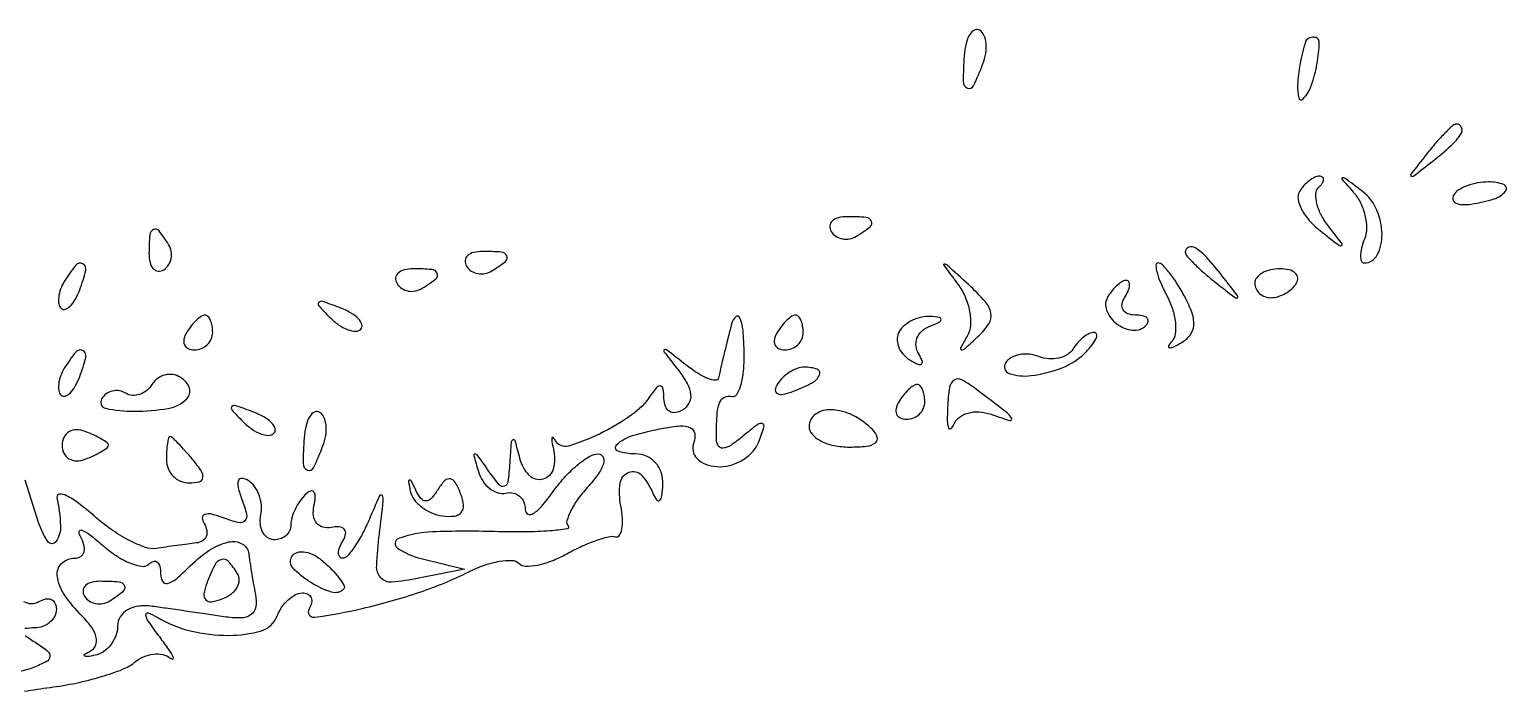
# Model space of a CAD drawing. Extents: x 153 to 7594, y 148 to 3762.
# Drawn here: x 4267.5 to 4352.5, y 2388.3 to 2426.4 of the extents above; entities that cross this region are included whole.
import ezdxf

# ---------------------------------------------------------------- set-up
doc = ezdxf.new("R2010")
doc.units = 0

msp = doc.modelspace()

# ---------------------------------------------------------------- linework, layer by layer
for points in [[(4321.269735, 2424.930722, 0.01644), (4321.207033, 2423.449592, 0.30258), (4321.451701, 2423.07469, 0.402215), (4321.807591, 2423.208603, 0.01992), (4322.349337, 2424.467975, 0.05214), (4322.509264, 2425.063819, 0.063531), (4322.527236, 2425.640664, 0.075558), (4322.408436, 2426.11266, 0.156206), (4322.163912, 2426.398697, 0.259868), (4321.868239, 2426.412037, 0.140997), (4321.592392, 2426.158362, 0.079088), (4321.379055, 2425.638259, 0.039075)], [(4340.923489, 2425.75, 0.027547), (4340.606136, 2424.463842, 0.035196), (4340.464332, 2423.251818, 0.065115), (4340.526836, 2422.50893, 0.5934), (4340.770646, 2422.437313, 0.113475), (4341.253576, 2423.208601, 0.038882), (4341.589177, 2424.492318, 0.037687), (4341.712603, 2425.690578, 0.422234), (4341.411516, 2426, 0.056877), (4341.248454, 2425.981391, 0.061615), (4341.098408, 2425.926562, 0.069595), (4340.983217, 2425.845645, 0.131363)], [(4347.872445, 2419.25, 0.001576), (4346.99236, 2418.120493, 0.377591), (4347, 2418, 0.377591), (4347.120493, 2417.99236, 0.001576), (4348.25, 2418.872445, 0.017685), (4349.306759, 2419.76332, 0.065617), (4349.869516, 2420.426111, 0.241985), (4349.90695, 2420.806605, 0.307699), (4349.622445, 2421, 0.184603), (4349.410139, 2420.91885, 0.013803), (4348.952641, 2420.485938, 0.017649), (4348.425681, 2419.920402, 0.012436)], [(4340.570027, 2417.113307, 0.187169), (4340.4884, 2416.673521, 0.075215), (4340.693826, 2416.086608, 0.060274), (4341.13587, 2415.450401, 0.044598), (4341.76101, 2414.863307, 0.001748), (4342.85039, 2414.015406, 0.27909), (4342.99711, 2413.998672, 0.480912), (4343.022903, 2414.102491, 0.002309), (4342.258676, 2415.092009, -0.04346), (4341.832052, 2415.749775, -0.05878), (4341.575276, 2416.409651, -0.073134), (4341.514337, 2416.973454, -0.188967), (4341.675343, 2417.342009, 0.04506), (4341.886493, 2417.59508, 0.133007), (4341.961551, 2417.806715, 0.259352), (4341.898657, 2417.943435, 0.159357), (4341.725684, 2418, 0.114559), (4341.453478, 2417.936804, 0.049594), (4341.135554, 2417.739534, 0.045544), (4340.82467, 2417.452526, 0.045209)], [(4343.671855, 2417.079917, -0.066708), (4344.080679, 2416.471218, -0.056201), (4344.34413, 2415.740275, -0.058457), (4344.430659, 2415.00325, -0.091881), (4344.314866, 2414.378145, 0.030205), (4344.147874, 2413.849588, 0.056234), (4344.088245, 2413.40483, 0.090117), (4344.136083, 2413.106166, 0.318186), (4344.286022, 2413, 0.28006), (4345.049417, 2413.463984, 0.126076), (4345.32452, 2414.651153, 0.09658), (4345.009989, 2416.086786, 0.129827), (4344.190559, 2417.128659, 0.001896), (4343.210529, 2417.861907, 0.185134), (4343.046016, 2417.907868, 0.609136), (4343.01528, 2417.831552, 0.003329)], [(4349.451248, 2416.921118, 0.194189), (4349.406225, 2416.658783, 0.222773), (4349.559348, 2416.458202, 0.113125), (4349.931536, 2416.361144, 0.043912), (4350.466293, 2416.392174, 0.037872), (4351.77587, 2416.686995, 0.154556), (4352.439036, 2417.144428, 0.511549), (4352.329773, 2417.516813, 0.08513), (4351.456011, 2417.666667, 0.044077), (4350.83121, 2417.611481, 0.044992), (4350.230217, 2417.447662, 0.049095), (4349.737755, 2417.207249, 0.116766)], [(4313.613087, 2414.817021, 0.108766), (4313.88478, 2414.536973, 0.099739), (4314.257398, 2414.385962, 0.095385), (4314.673795, 2414.387618, 0.090093), (4315.069098, 2414.542705, 0.02679), (4315.852054, 2415.086603, 0.350126), (4315.929499, 2415.40792, 0.269722), (4315.618676, 2415.623697, 0.019984), (4314.543989, 2415.666667, 0.059057), (4314.024148, 2415.605052, 0.126631), (4313.669932, 2415.417083, 0.191218), (4313.534562, 2415.139071, 0.158515)], [(4274.333333, 2413.543989, 0.059057), (4274.394948, 2413.024148, 0.126631), (4274.582917, 2412.669932, 0.191218), (4274.860929, 2412.534562, 0.158515), (4275.182979, 2412.613087, 0.108766), (4275.463027, 2412.88478, 0.099739), (4275.614038, 2413.257398, 0.095385), (4275.612382, 2413.673795, 0.090093), (4275.457295, 2414.069098, 0.02679), (4274.913397, 2414.852054, 0.350126), (4274.59208, 2414.929499, 0.269722), (4274.376303, 2414.618676, 0.019984)], [(4292.613087, 2412.817021, 0.108766), (4292.88478, 2412.536973, 0.099739), (4293.257398, 2412.385962, 0.095385), (4293.673795, 2412.387618, 0.090093), (4294.069098, 2412.542705, 0.02679), (4294.852054, 2413.086603, 0.350126), (4294.929499, 2413.40792, 0.269722), (4294.618676, 2413.623697, 0.019984), (4293.543989, 2413.666667, 0.059057), (4293.024148, 2413.605052, 0.126631), (4292.669932, 2413.417083, 0.191218), (4292.534562, 2413.139071, 0.158515)], [(4334, 2413.622445, 0.184603), (4334.08115, 2413.410139, 0.013803), (4334.514063, 2412.952641, 0.017649), (4335.079598, 2412.425681, 0.012436), (4335.75, 2411.872445, 0.001576), (4336.879507, 2410.99236, 0.377591), (4337, 2411, 0.377591), (4337.00764, 2411.120493, 0.001576), (4336.127555, 2412.25, 0.017685), (4335.23668, 2413.306759, 0.065617), (4334.573889, 2413.869516, 0.241985), (4334.193395, 2413.90695, 0.307699)], [(4269.458881, 2411.933469, 0.049364), (4269.242038, 2411.490157, 0.059701), (4269.133355, 2411.040231, 0.070517), (4269.142323, 2410.651151, 0.156651), (4269.276326, 2410.390341, 0.281567), (4269.50546, 2410.335123, 0.118528), (4269.786868, 2410.507038, 0.069269), (4270.083816, 2410.899181, 0.035865), (4270.345077, 2411.456872, 0.029555), (4270.696703, 2412.564815, 0.344086), (4270.525317, 2412.954259, 0.36195), (4270.120758, 2412.871774, 0.030391)], [(4288.613087, 2411.817021, 0.108766), (4288.88478, 2411.536973, 0.099739), (4289.257398, 2411.385962, 0.095385), (4289.673795, 2411.387618, 0.090093), (4290.069098, 2411.542705, 0.02679), (4290.852054, 2412.086603, 0.350126), (4290.929499, 2412.40792, 0.269722), (4290.618676, 2412.623697, 0.019984), (4289.543989, 2412.666667, 0.059057), (4289.024148, 2412.605052, 0.126631), (4288.669932, 2412.417083, 0.191218), (4288.534562, 2412.139071, 0.158515)], [(4320.890858, 2411.793805, -0.058756), (4321.326312, 2411.045041, -0.057195), (4321.580533, 2410.208749, -0.062168), (4321.625587, 2409.414556, -0.112428), (4321.439386, 2408.793805, 0.008339), (4321.063785, 2408.104077, 0.544296), (4321.119777, 2408.005125, 0.20025), (4321.309417, 2408.071421, 0.004199), (4322.060438, 2408.757143, 0.060037), (4322.681144, 2409.490359, 0.193202), (4322.806282, 2410.104979, 0.137279), (4322.479801, 2410.774513, 0.02565), (4321.511911, 2411.757143, 0.001045), (4320.291482, 2412.870552, 0.171276), (4320.126482, 2412.939968, 0.636179), (4320.088729, 2412.870293, 0.001874)], [(4332.929632, 2411.131483, -0.044238), (4333.259365, 2410.358024, -0.051989), (4333.425905, 2409.579249, -0.059881), (4333.417304, 2408.908747, -0.15162), (4333.214816, 2408.471158, 0.051743), (4333.030967, 2408.219504, 0.535795), (4333.077959, 2408.123741, 0.147374), (4333.300319, 2408.160031, 0.016962), (4333.752704, 2408.400363, 0.095464), (4334.272199, 2408.849247, 0.14788), (4334.487287, 2409.39695, 0.107083), (4334.392642, 2410.105555, 0.036332), (4333.967521, 2411.060688, 0.018686), (4333.533528, 2411.803497, 0.026088), (4333.087637, 2412.430327, 0.024663), (4332.681969, 2412.893061, 0.203153), (4332.429632, 2413, 0.42635), (4332.306164, 2412.871329, 0.055108), (4332.370257, 2412.451123, 0.037828), (4332.581446, 2411.848522, 0.019675)], [(4338, 2411.833333, 0.112153), (4338.072214, 2411.515437, 0.100145), (4338.276414, 2411.244792, 0.094392), (4338.581686, 2411.063221, 0.087308), (4338.940983, 2411, 0.076861), (4339.339084, 2411.061561, 0.053298), (4339.756842, 2411.244792, 0.05288), (4340.130304, 2411.514519, 0.071639), (4340.396994, 2411.833333, 0.16277), (4340.471218, 2412.149103, 0.190804), (4340.33303, 2412.421875, 0.124167), (4339.976727, 2412.606344, 0.05773), (4339.456011, 2412.666667, 0.055286), (4338.899039, 2412.604892, 0.074868), (4338.427703, 2412.421875, 0.094314), (4338.111542, 2412.151276, 0.170324)], [(4329.542705, 2411.069098, 0.234175), (4329.468051, 2410.273115, 0.139161), (4330.051758, 2409.494172, 0.136681), (4330.96606, 2409.129537, 0.227088), (4331.733198, 2409.399864, 0.14401), (4331.857082, 2409.626986, 0.26052), (4331.796999, 2409.82371, 0.143953), (4331.537385, 2409.958448, 0.048234), (4331.10765, 2410, -0.089607), (4330.686733, 2410.076045, -0.168389), (4330.423558, 2410.29375, -0.176926), (4330.359099, 2410.618743, -0.100119), (4330.5, 2411, 0.034804), (4330.701786, 2411.383844, 0.074368), (4330.789612, 2411.70625, 0.143517), (4330.754342, 2411.914721, 0.287043), (4330.618034, 2412, 0.135141), (4330.386195, 2411.936173, 0.044085), (4330.095906, 2411.726548, 0.040197), (4329.799758, 2411.425331, 0.035762)], [(4284.733333, 2409.875912, 0.043285), (4285.246577, 2409.441312, 0.063152), (4285.768815, 2409.162781, 0.082976), (4286.220211, 2409.072099, 0.20742), (4286.526461, 2409.193128, 0.278911), (4286.59249, 2409.461316, 0.120343), (4286.395085, 2409.789051, 0.070189), (4285.940734, 2410.133723, 0.036269), (4285.293128, 2410.435707, 0.008399), (4284.336218, 2410.78179, 0.286372), (4284.111181, 2410.729672, 0.400052), (4284.106486, 2410.536448, 0.011214)], [(4276.5, 2409, 0.082592), (4276.343488, 2408.6179, 0.161196), (4276.3746, 2408.29375, 0.182303), (4276.586039, 2408.078288, 0.108972), (4276.940983, 2408, 0.093332), (4277.345238, 2408.076123, 0.09642), (4277.688914, 2408.29375, 0.099167), (4277.918938, 2408.618444, 0.105053), (4278, 2409, 0.042167), (4277.967655, 2409.382849, 0.061769), (4277.870461, 2409.70625, 0.081139), (4277.727648, 2409.92554, 0.210953), (4277.559017, 2410, 0.151918), (4277.34829, 2409.934461, 0.038439), (4277.066025, 2409.70625, 0.035638), (4276.768994, 2409.382774, 0.029505)], [(4310.5, 2409, 0.082592), (4310.343488, 2408.6179, 0.161196), (4310.3746, 2408.29375, 0.182303), (4310.586039, 2408.078288, 0.108972), (4310.940983, 2408, 0.093332), (4311.345238, 2408.076123, 0.09642), (4311.688914, 2408.29375, 0.099167), (4311.918938, 2408.618444, 0.105053), (4312, 2409, 0.042167), (4311.967655, 2409.382849, 0.061769), (4311.870461, 2409.70625, 0.081139), (4311.727648, 2409.92554, 0.210953), (4311.559017, 2410, 0.151918), (4311.34829, 2409.934461, 0.038439), (4311.066025, 2409.70625, 0.035638), (4310.768994, 2409.382774, 0.029505)], [(4317.542705, 2409.069098, 0.124968), (4317.413429, 2408.658364, 0.100781), (4317.480308, 2408.199089, 0.090333), (4317.734317, 2407.761221, 0.078004), (4318.138197, 2407.41459, 0.028521), (4318.589587, 2407.170014, 0.264648), (4318.802612, 2407.186645, 0.357602), (4318.85423, 2407.360517, 0.038844), (4318.648278, 2407.760081, -0.110583), (4318.493604, 2408.206832, -0.119157), (4318.550649, 2408.663905, -0.11358), (4318.814893, 2409.06066, -0.09373), (4319.243769, 2409.335642, 0.013901), (4319.821894, 2409.587621, 0.260933), (4319.933237, 2409.743095, 0.402866), (4319.840862, 2409.863366, 0.020929), (4319.309017, 2409.921053, 0.072265), (4318.810761, 2409.882065, 0.056823), (4318.298882, 2409.703357, 0.057913), (4317.851023, 2409.419371, 0.084302)], [(4327.526992, 2408.043674, -0.119091), (4327.197939, 2407.718052, -0.081683), (4326.708064, 2407.52234, -0.074475), (4326.135828, 2407.483134, -0.071657), (4325.569126, 2407.611848, 0.067261), (4325.005144, 2407.745143, 0.072518), (4324.440842, 2407.718594, 0.081121), (4323.962594, 2407.542021, 0.126074), (4323.647531, 2407.23871, 0.482731), (4323.864422, 2406.636884, 0.113242), (4325.10548, 2406.51249, 0.060893), (4326.916199, 2406.969565, 0.104503), (4328.215613, 2407.815613, 0.025578), (4328.626686, 2408.271041, 0.063324), (4328.863798, 2408.652086, 0.158918), (4328.891468, 2408.891732, 0.356707), (4328.759017, 2409, 0.1164), (4328.471022, 2408.932034, 0.049179), (4328.132704, 2408.719079, 0.045084), (4327.800558, 2408.409541, 0.044262)], [(4269.458881, 2406.933469, 0.049364), (4269.242038, 2406.490157, 0.059701), (4269.133355, 2406.040231, 0.070517), (4269.142323, 2405.651151, 0.156651), (4269.276326, 2405.390341, 0.281567), (4269.50546, 2405.335123, 0.118528), (4269.786868, 2405.507038, 0.069269), (4270.083816, 2405.899181, 0.035865), (4270.345077, 2406.456872, 0.029555), (4270.696703, 2407.564815, 0.344086), (4270.525317, 2407.954259, 0.36195), (4270.120758, 2407.871774, 0.030391)], [(4274.5, 2406, -0.082063), (4274.191085, 2405.645885, -0.092249), (4273.796119, 2405.427168, -0.100657), (4273.377779, 2405.376253, -0.11907), (4273, 2405.5, 0.098809), (4272.630534, 2405.637634, 0.09789), (4272.235244, 2405.623579, 0.097998), (4271.875379, 2405.460244, 0.099268), (4271.606767, 2405.172753, 0.518202), (4271.838153, 2404.629465, 0.053679), (4273.478561, 2404.457076, 0.041598), (4275.435133, 2404.625164, 0.15537), (4276.518614, 2405.18528, 0.142896), (4276.673543, 2405.467849, 0.13056), (4276.659572, 2405.800316, 0.106656), (4276.470804, 2406.134519, 0.072767), (4276.135629, 2406.416176, 0.102638), (4275.70622, 2406.572444, 0.098722), (4275.243722, 2406.548209, 0.097057), (4274.81961, 2406.347163, 0.095551)], [(4310.507079, 2406.011454, 0.1144), (4310.393111, 2405.674071, 0.32948), (4310.512472, 2405.474315, 0.155351), (4310.868281, 2405.443138, 0.036408), (4311.448062, 2405.618443, 0.029964), (4312.51997, 2406.105273, 0.168622), (4312.942608, 2406.558518, 0.444011), (4312.798253, 2406.882327, 0.079093), (4312.059017, 2407, 0.088797), (4311.65395, 2406.927491, 0.053277), (4311.21498, 2406.709615, 0.051183), (4310.810572, 2406.389589, 0.061454)], [(4317.5, 2405, 0.082592), (4317.343488, 2404.6179, 0.161196), (4317.3746, 2404.29375, 0.182303), (4317.586039, 2404.078288, 0.108972), (4317.940983, 2404, 0.093332), (4318.345238, 2404.076123, 0.09642), (4318.688914, 2404.29375, 0.099167), (4318.918938, 2404.618444, 0.105053), (4319, 2405, 0.042167), (4318.967655, 2405.382849, 0.061769), (4318.870461, 2405.70625, 0.081139), (4318.727648, 2405.92554, 0.210953), (4318.559017, 2406, 0.151918), (4318.34829, 2405.934461, 0.038439), (4318.066025, 2405.70625, 0.035638), (4317.768994, 2405.382774, 0.029505)], [(4320.310884, 2404.69902, 0.015256), (4320.296671, 2403.915184, 0.082104), (4320.371198, 2403.496648, 0.530256), (4320.504238, 2403.46188, 0.120973), (4320.666527, 2403.693823, -0.137136), (4320.97253, 2404.102837, -0.097196), (4321.488385, 2404.359784, -0.083776), (4322.135775, 2404.425513, -0.069534), (4322.814608, 2404.284494, 0.013299), (4323.895784, 2403.929713, 0.682353), (4323.994513, 2404.055956, 0.095001), (4323.670329, 2404.423127, 0.002577), (4321.958964, 2405.731988, 0.035575), (4321.13456, 2406.268154, 0.272829), (4320.69148, 2406.256109, 0.219627), (4320.422824, 2405.844741, 0.024382)], [(4279.733333, 2403.875912, 0.043285), (4280.246577, 2403.441312, 0.063152), (4280.768815, 2403.162781, 0.082976), (4281.220211, 2403.072099, 0.20742), (4281.526461, 2403.193128, 0.278911), (4281.59249, 2403.461316, 0.120343), (4281.395085, 2403.789051, 0.070189), (4280.940734, 2404.133723, 0.036269), (4280.293128, 2404.435707, 0.008399), (4279.336218, 2404.78179, 0.286372), (4279.111181, 2404.729672, 0.400052), (4279.106486, 2404.536448, 0.011214)], [(4283.269735, 2402.930722, 0.01644), (4283.207033, 2401.449592, 0.30258), (4283.451701, 2401.07469, 0.402215), (4283.807591, 2401.208603, 0.01992), (4284.349337, 2402.467975, 0.05214), (4284.509264, 2403.063819, 0.063531), (4284.527236, 2403.640664, 0.075558), (4284.408436, 2404.11266, 0.156206), (4284.163912, 2404.398697, 0.259868), (4283.868239, 2404.412037, 0.140997), (4283.592392, 2404.158362, 0.079088), (4283.379055, 2403.638259, 0.039075)], [(4312.333333, 2403.587055, 0.18838), (4312.510382, 2403.133806, 0.089082), (4313.01875, 2402.748697, 0.0689), (4313.773728, 2402.48754, 0.048901), (4314.666667, 2402.4, 0.026469), (4315.651272, 2402.452159, 0.133067), (4316.160701, 2402.65, 0.319615), (4316.265044, 2402.967972, 0.121536), (4316.010123, 2403.389877, 0.07956), (4314.869292, 2404.215769, 0.103934), (4313.627911, 2404.546936, 0.162202), (4312.71163, 2404.295294, 0.250333)], [(4269.333333, 2402.5, 0.112027), (4269.43744, 2402.041183, 0.147408), (4269.725, 2401.72559, 0.136649), (4270.157796, 2401.606966, 0.090826), (4270.666667, 2401.70233, 0.017491), (4271.177494, 2401.919139, 0.025698), (4271.608333, 2402.1477, 0.023571), (4271.929687, 2402.361132, 0.238735), (4272, 2402.5, 0.238735), (4271.929687, 2402.638868, 0.023571), (4271.608333, 2402.8523, 0.025698), (4271.177494, 2403.080861, 0.017491), (4270.666667, 2403.29767, 0.090826), (4270.157796, 2403.393034, 0.136649), (4269.725, 2403.27441, 0.147408), (4269.43744, 2402.958817, 0.112027)], [(4275.333333, 2401.666667, 0.097821), (4275.433852, 2401.157792, 0.09765), (4275.720336, 2400.725, 0.098226), (4276.148022, 2400.435182, 0.100269), (4276.65079, 2400.333333, 0.058985), (4277.227838, 2400.401645, 0.303392), (4277.435512, 2400.626364, 0.188172), (4277.35217, 2401.007779, 0.026407), (4276.861679, 2401.666667, 0.008736), (4276.422371, 2402.177569, 0.012937), (4276.018217, 2402.608333, 0.008084), (4275.669484, 2402.950038, 0.192074), (4275.544222, 2403, 0.344914), (4275.461378, 2402.935135, 0.021349), (4275.395282, 2402.608333, 0.024357), (4275.348534, 2402.177816, 0.014866)], [(4289.379209, 2399.862373, 0.113258), (4289.587824, 2399.390427, 0.06854), (4290.018888, 2398.953486, 0.063112), (4290.595988, 2398.615935, 0.064455), (4291.23497, 2398.436019, 0.062995), (4291.909775, 2398.422586, 0.192766), (4292.306766, 2398.632698, 0.201288), (4292.438782, 2399.050738, 0.068865), (4292.291598, 2399.682492, 0.035749), (4291.981606, 2400.344602, 0.214412), (4291.683572, 2400.566051, 0.263331), (4291.364139, 2400.467808, 0.051014), (4290.981887, 2399.970693, -0.040025), (4290.600163, 2399.451069, -0.205698), (4290.285648, 2399.29857, -0.24256), (4289.993971, 2399.432408, -0.054388), (4289.696051, 2399.911847, 0.00598), (4289.429169, 2400.451474, 0.324313), (4289.333158, 2400.500526, 0.416646), (4289.278594, 2400.425114, 0.006864)], [(4274.331152, 2395.664485, -0.121602), (4274.585092, 2395.817875, -0.257071), (4274.803526, 2395.773169, -0.163566), (4274.953241, 2395.524203, -0.054341), (4275, 2395.095238, 0.128025), (4275.110944, 2394.66905, 0.328752), (4275.384615, 2394.544789, 0.122261), (4275.85418, 2394.772969, 0.022441), (4276.571429, 2395.428571, -0.045479), (4277.780048, 2396.435272, -0.093624), (4278.901423, 2396.931888, -0.181727), (4279.686832, 2396.829739, -0.250094), (4280.076511, 2396.25, 0.012159), (4280.126322, 2395.856712, 0.003488), (4280.222504, 2395.250206, 0.003508), (4280.340609, 2394.567352, 0.003722), (4280.466065, 2393.899637, -0.086454), (4280.480772, 2393.188898, -0.205328), (4280.206856, 2392.748888, -0.149608), (4279.617955, 2392.558986, -0.041628), (4278.639554, 2392.625897, 0.001021), (4277.676901, 2392.770844, 0.000637), (4276.54808, 2392.936985, 0.000639), (4275.434773, 2393.097943, 0.00116), (4274.524123, 2393.22626, 0.062996), (4273.73284, 2393.235629, 0.101645), (4273.094819, 2393.026615, 0.126413), (4272.681682, 2392.625476, 0.133691), (4272.524123, 2392.083333, -0.084448), (4272.41889, 2391.522632, -0.076565), (4272.132555, 2391.006927, -0.078855), (4271.713855, 2390.61394, -0.099436), (4271.225, 2390.408333, -0.013872), (4270.766427, 2390.328593, -0.230533), (4270.623002, 2390.374334, -0.491651), (4270.633139, 2390.470553, -0.022604), (4270.966071, 2390.655357, 0.181016), (4271.2629, 2390.973276, 0.157927), (4271.299306, 2391.42918, 0.096566), (4271.037729, 2392.005431, 0.041711), (4270.491071, 2392.651786, -0.047198), (4269.468383, 2393.888203, -0.117642), (4269.055031, 2394.977972, -0.235921), (4269.303973, 2395.692989, -0.195534), (4270.059017, 2396, 0.145845), (4270.401281, 2396.102005, 0.185797), (4270.592243, 2396.367188, 0.132611), (4270.589418, 2396.771386, 0.064701), (4270.387123, 2397.25, -0.153575), (4270.322566, 2397.532909, -0.503681), (4270.459311, 2397.618109, -0.071136), (4270.926355, 2397.351931, -0.014664), (4271.659257, 2396.747818, 0.033613), (4272.475227, 2396.12559, 0.049814), (4273.270383, 2395.706814, 0.062729), (4273.933756, 2395.530409, 0.234146)], [(4285.542269, 2394.226461, -0.290998), (4284.836255, 2394.044586, -0.061385), (4283.627636, 2394.608929, -0.064219), (4282.625506, 2395.432195, -0.339284), (4282.558608, 2396.094829, -0.186302), (4282.873348, 2396.333521, -0.116952), (4283.34048, 2396.35578, -0.085319), (4283.896453, 2396.149388, -0.05472), (4284.452005, 2395.740044, -0.019278), (4284.94956, 2395.244972, -0.031289), (4285.327609, 2394.783911, -0.032791), (4285.565353, 2394.403585, -0.321826)], [(4277.657916, 2394.550928, 0.051608), (4277.493177, 2393.939743, 0.239714), (4277.601415, 2393.602299, 0.241428), (4277.936961, 2393.492566, 0.052218), (4278.545184, 2393.655712, 0.066562), (4279.055808, 2393.934228, 0.097234), (4279.402011, 2394.309843, 0.122934), (4279.531775, 2394.720344, 0.155001), (4279.435239, 2395.104785, 0.044472), (4278.906647, 2395.811106, 0.293393), (4278.500895, 2395.922826, 0.204288), (4278.118312, 2395.597219, 0.024065)], [(4270.613087, 2393.817021, 0.108766), (4270.88478, 2393.536973, 0.099739), (4271.257398, 2393.385962, 0.095385), (4271.673795, 2393.387618, 0.090093), (4272.069098, 2393.542705, 0.02679), (4272.852054, 2394.086603, 0.350126), (4272.929499, 2394.40792, 0.269722), (4272.618676, 2394.623697, 0.019984), (4271.543989, 2394.666667, 0.059057), (4271.024148, 2394.605052, 0.126631), (4270.669932, 2394.417083, 0.191218), (4270.534562, 2394.139071, 0.158515)]]:
    msp.add_lwpolyline(points, format="xyb", close=True)
for points in [[(4267.156483, 2388.334099, -0.011093), (4268.638669, 2388.557389, 0.019806), (4270.138656, 2388.810157, 0.020678), (4271.592223, 2389.178066, 0.020882), (4272.816247, 2389.598708, 0.08016), (4273.507729, 2390.006414, -0.070299), (4274.022901, 2390.323942, -0.074631), (4274.595521, 2390.478115, -0.082625), (4275.135878, 2390.450612, -0.12239), (4275.559042, 2390.241324, 0.224016), (4275.702971, 2390.20271, 0.498645), (4275.746086, 2390.288214, 0.03832), (4275.481161, 2390.735537, 0.008919), (4274.967032, 2391.441958, -0.009558), (4274.312249, 2392.344063, -0.118362), (4274.158825, 2392.735997, -0.56828), (4274.295148, 2392.845056, -0.04572), (4274.807134, 2392.597631, 0.075874), (4276.713385, 2391.813858, 0.06086), (4278.919324, 2391.554441, 0.068163), (4280.804557, 2391.82131, 0.236162), (4281.687741, 2392.628649, -0.056137), (4281.959813, 2393.153088, -0.05811), (4282.339054, 2393.597166, -0.064501), (4282.762898, 2393.89916, -0.12318), (4283.166006, 2394, -0.112872), (4283.483549, 2393.927391, -0.18421), (4283.670906, 2393.729029, -0.15809), (4283.694554, 2393.430136, -0.079905), (4283.547925, 2393.077545, 0.633413), (4283.857394, 2392.600712, 0.023546), (4286.616132, 2393.106191, 0.024002), (4289.932109, 2394.046437, 0.034565), (4292.748493, 2395.215324, -0.031647), (4293.655756, 2395.598083, -0.04207), (4294.522432, 2395.821106, -0.048051), (4295.235578, 2395.87236, -0.19261), (4295.629976, 2395.703357, 0.195584), (4296.017841, 2395.539779, 0.052073), (4296.69934, 2395.602131, 0.04468), (4297.523986, 2395.843365, 0.033343), (4298.381483, 2396.247636, -0.019072), (4299.24307, 2396.684288, -0.02335), (4300.079975, 2397.022681, -0.02275), (4300.79574, 2397.237882, -0.130349), (4301.188644, 2397.232904, 0.324627), (4301.419768, 2397.318816, 0.104582), (4301.563013, 2397.678796, 0.059874), (4301.59325, 2398.27461, 0.030347), (4301.496061, 2399.020452, -0.080455), (4301.457712, 2400.311745, -0.272121), (4301.956323, 2400.951223, -0.311134), (4302.686343, 2400.783288, -0.08971), (4303.337719, 2399.75, 0.051902), (4303.54862, 2399.351958, 0.449116), (4303.724694, 2399.327933, 0.185333), (4303.862835, 2399.583427, 0.021021), (4303.921053, 2400.25, 0.090128), (4303.828313, 2400.934384, 0.105984), (4303.500597, 2401.499342, 0.109037), (4302.978808, 2401.869308, 0.10022), (4302.333333, 2402, -0.081595), (4301.345462, 2402.162292, -0.570149), (4301.264684, 2402.543568, -0.114563), (4302.173321, 2403.057897, -0.024178), (4303.956428, 2403.491609, -0.03198), (4304.926093, 2403.614747, -0.126882), (4305.510915, 2403.502251, -0.247054), (4305.754814, 2403.177346, -0.132247), (4305.701604, 2402.664777, 0.141269), (4305.659265, 2402.172107, 0.142634), (4305.886086, 2401.73462, 0.113648), (4306.366292, 2401.418075, 0.07044), (4307.029065, 2401.272764, 0.082435), (4307.765826, 2401.338742, 0.070939), (4308.484238, 2401.638637, 0.072561), (4309.075535, 2402.118717, 0.094671), (4309.442088, 2402.709679, 0.014259), (4309.741134, 2403.560775, 0.409759), (4309.645779, 2403.749238, 0.250764), (4309.378115, 2403.704176, 0.008636), (4308.522892, 2403.018999, -0.025256), (4307.827094, 2402.498538, -0.125429), (4307.370694, 2402.335979, -0.296009), (4307.105392, 2402.475102, -0.128765), (4307, 2402.877555, -0.013876), (4307.037537, 2404.229886, -0.074635), (4307.186637, 2404.948811, -0.187945), (4307.47096, 2405.269706, -0.184643), (4307.9, 2405.316667, 0.323376), (4308.168485, 2405.420609, 0.068677), (4308.394375, 2405.901979, 0.048095), (4308.549644, 2406.64687, 0.027353), (4308.6, 2407.566667, 0.018281), (4308.548025, 2408.987771, 0.071536), (4308.360322, 2409.843439, 0.527237), (4308.118512, 2409.903032, 0.150381), (4307.875, 2409.5), (4307.810327, 2409.241308, 0.000629), (4307.713281, 2408.853125), (4307.604881, 2408.419526), (4307.5, 2408, 0.002463), (4307.395124, 2407.571535, 0.001996), (4307.286719, 2407.110907, 0.002016), (4307.190159, 2406.685326, 0.005224), (4307.125, 2406.377555, -0.379317), (4306.946234, 2406.242357, -0.075875), (4306.522656, 2406.341109, -0.046973), (4305.930416, 2406.64522, -0.024206), (4305.25, 2407.127555, 0.001629), (4304.136601, 2407.994898, 0.316814), (4304.00152, 2408.000971, 0.439984), (4303.982348, 2407.891335, 0.001919), (4304.798558, 2406.839028, -0.038626), (4305.313508, 2406.063805, -0.100655), (4305.515819, 2405.428921, -0.150755), (4305.417838, 2404.923285, -0.132405), (4305.048558, 2404.530011, -0.103178), (4304.647742, 2404.384633, -0.176356), (4304.303516, 2404.456853, -0.164458), (4304.070089, 2404.74033, -0.08802), (4303.984687, 2405.190983, 0.032279), (4303.942805, 2405.739312, 0.298032), (4303.793178, 2405.909887, 0.289911), (4303.572788, 2405.843417, 0.031208), (4303.234687, 2405.399704, -0.091383), (4302.098686, 2404.230486, -0.042293), (4300.267053, 2403.14988, -0.040057), (4298.479563, 2402.459856, -0.350186), (4297.744565, 2402.75799, 0.059806), (4297.60947, 2402.942795, 0.591083), (4297.536119, 2402.924254, 0.109253), (4297.528307, 2402.718188, 0.013972), (4297.620221, 2402.282025, -0.122864), (4297.610176, 2401.149247, -0.266654), (4297.022026, 2400.548196, -0.278517), (4296.232139, 2400.765275, -0.126713), (4295.691683, 2401.737757, 0.00473), (4295.414096, 2402.762149, 0.446333), (4295.291123, 2402.822634, 0.284498), (4295.186518, 2402.680352, 0.003512), (4295.100689, 2401.5, -0.013848), (4294.997863, 2400.4006, -0.269428), (4294.799785, 2400.13858, -0.331415), (4294.511149, 2400.210106, -0.018073), (4293.908556, 2401, 0.00274), (4293.246839, 2401.924877, 0.240557), (4293.09973, 2402, 0.497007), (4293.033365, 2401.912393, 0.004486), (4293.298869, 2401, 0.070928), (4293.5557, 2400.445517, 0.081404), (4293.947949, 2400.014063, 0.09246), (4294.411217, 2399.769269, 0.130836), (4294.875, 2399.75, -0.109054), (4295.303837, 2399.750609, -0.124892), (4295.669531, 2399.567451, -0.119895), (4295.913824, 2399.224771, -0.095456), (4296, 2398.777494, 0.298804), (4296.154258, 2398.542415, 0.250118), (4296.457282, 2398.56696, 0.073354), (4296.956704, 2399.002737, 0.023977), (4297.556704, 2399.777494, -0.030496), (4298.233374, 2400.628126, -0.035234), (4298.978747, 2401.347139, -0.037857), (4299.684854, 2401.852603, -0.137253), (4300.211692, 2402, -0.290526), (4300.473839, 2401.833636, -0.186119), (4300.500561, 2401.462099, -0.078581), (4300.213676, 2400.872825, -0.031424), (4299.652806, 2400.168848, 0.025473), (4299.052078, 2399.432976, 0.039613), (4298.621035, 2398.736992, 0.046625), (4298.391467, 2398.165785, 0.27524), (4298.467485, 2397.865848, -0.614289), (4298.409248, 2397.687924, -0.018336), (4297.414326, 2397.571905, -0.017816), (4295.997997, 2397.509845, -0.009125), (4294.219667, 2397.527786, 0.015549), (4290.645044, 2397.51793, 0.079939), (4288.706744, 2397.138332, 0.611267), (4288.639592, 2396.583932, 0.088837), (4290.010081, 2395.977161), (4292.5, 2395.368911), (4289.862481, 2394.844629, -0.026689), (4288.304866, 2394.62059, -0.238816), (4287.682228, 2394.868819, -0.195631), (4287.44162, 2395.557316, -0.017698), (4287.600565, 2397.410174, 0.002235), (4287.823588, 2399.315923, 0.181101), (4287.751964, 2399.600831, 0.584692), (4287.603335, 2399.58712, 0.004727), (4287.020308, 2398.25, -0.020799), (4286.611084, 2397.388181, -0.02937), (4286.171555, 2396.660937, -0.029217), (4285.758289, 2396.129299, -0.216177), (4285.473207, 2396, -0.244534), (4285.304171, 2396.087928, -0.164601), (4285.241689, 2396.301028, -0.087827), (4285.314297, 2396.63151, -0.040548), (4285.515313, 2397.024777, 0.096758), (4285.654704, 2397.394363, 0.232089), (4285.573592, 2397.667809, 0.191458), (4285.286094, 2397.805976, 0.068666), (4284.82433, 2397.774777, -0.115544), (4284.344023, 2397.787021, -0.160133), (4283.984688, 2398.018931, -0.141689), (4283.805136, 2398.445278, -0.084138), (4283.833333, 2399, 0.037889), (4283.909182, 2399.527063, 0.179565), (4283.823958, 2399.814583, 0.349456), (4283.624586, 2399.866536, 0.092244), (4283.333333, 2399.666667, 0.047729), (4283.014386, 2399.280231, 0.03757), (4282.744792, 2398.808854, 0.038733), (4282.559989, 2398.328104, 0.072518), (4282.5, 2397.916667, -0.110352), (4282.423019, 2397.572117, -0.106915), (4282.20625, 2397.288534, -0.10187), (4281.881712, 2397.110358, -0.091386), (4281.5, 2397.065577, -0.143603), (4281.140818, 2397.196989, -0.11675), (4280.874978, 2397.511102, -0.096861), (4280.745795, 2397.965842, -0.07122), (4280.77652, 2398.49017, 0.074216), (4280.806325, 2399.056593, 0.065187), (4280.673637, 2399.634257, 0.067918), (4280.405403, 2400.135214, 0.097809), (4280.037975, 2400.47653, 0.115398), (4279.678626, 2400.59713, 0.352017), (4279.478293, 2400.465039, 0.141529), (4279.466352, 2400.063628, 0.028747), (4279.685063, 2399.378329, -0.031393), (4279.95175, 2398.527192, -0.26235), (4279.847217, 2398.152783, -0.26235), (4279.472808, 2398.04825, -0.031393), (4278.621671, 2398.314937, 0.029715), (4277.950545, 2398.527696, 0.133905), (4277.542983, 2398.520096, 0.343302), (4277.40405, 2398.327343, 0.129903), (4277.507079, 2397.988546, -0.089148), (4277.659697, 2397.601672, -0.146146), (4277.62748, 2397.253667, -0.158932), (4277.414665, 2396.999862, -0.110521), (4277.059017, 2396.875, 0.003042), (4276.564009, 2396.813516, 0.001558), (4275.943899, 2396.730694, 0.001548), (4275.305726, 2396.641419, 0.002331), (4274.75, 2396.559277, -0.125095), (4274.114285, 2396.621448, -0.033964), (4273.182049, 2397.031385, -0.032142), (4272.152335, 2397.657688, -0.028541), (4271.167615, 2398.434277, 0.018494), (4270.28408, 2399.160314, 0.046847), (4269.579355, 2399.599444, 0.130233), (4269.177653, 2399.682804, 0.45698), (4269.036036, 2399.5, -0.037154), (4269.238817, 2397.871686, -0.164991), (4268.978392, 2396.957134, -0.525428), (4268.511188, 2396.957703, -0.073149), (4268, 2398), (4267.19936, 2400.5)], [(4267.106118, 2393.513622, 0.123645), (4267.56249, 2393.381589, 0.148363), (4267.992937, 2393.495635, -0.081847), (4268.377772, 2393.653933, -0.160356), (4268.704175, 2393.624118, -0.182842), (4268.921043, 2393.413498, -0.110022), (4269, 2393.059017, -0.11683), (4268.904023, 2392.653868, -0.09923), (4268.632812, 2392.306588, -0.091721), (4268.227393, 2392.070659, -0.083154), (4267.75, 2391.984687, 0.032399), (4267.187331, 2391.941261, 0.401179)], [(4267.200583, 2391.553331, 0.015488), (4267.833846, 2391.123851, -0.029088), (4268.489377, 2390.652754, -0.252679), (4268.622734, 2390.332443, -0.252147), (4268.428211, 2390.044716, -0.028985), (4267.691477, 2389.71185, -0.074473), (4265.974666, 2389.332016, -0.079092)]]:
    msp.add_lwpolyline(points, format="xyb")

doc.saveas('drawing.dxf')
